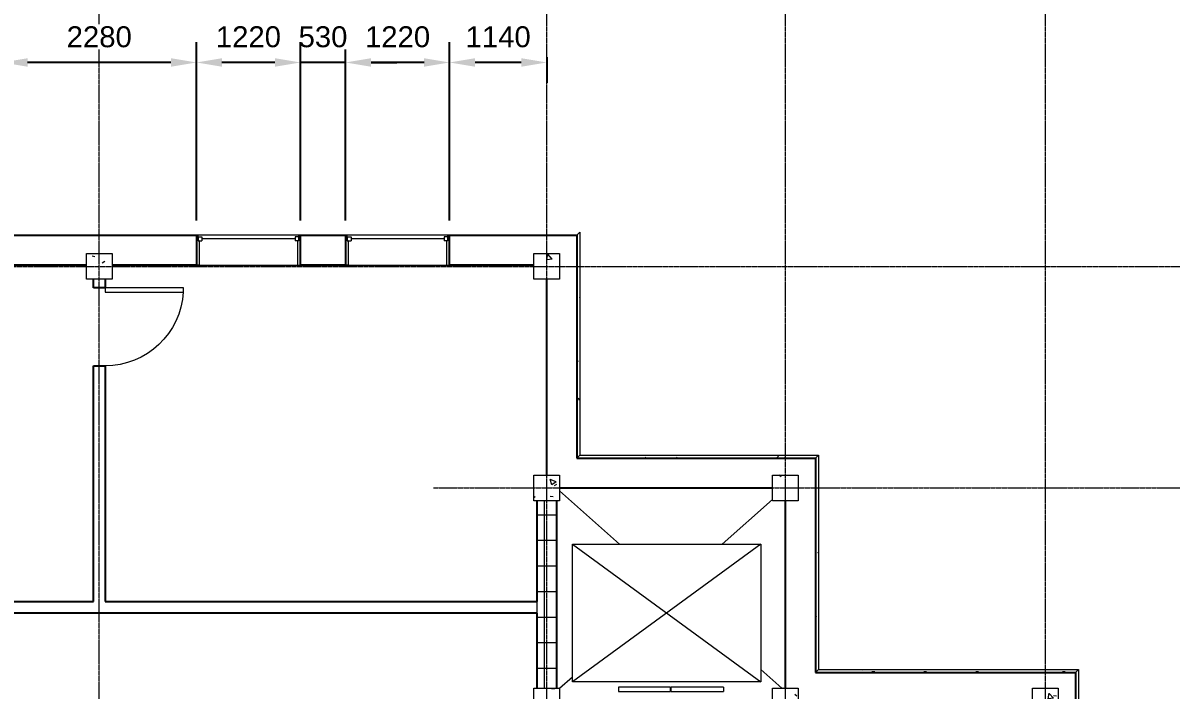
# Model space of a CAD drawing. Header units: millimetres. Extents: x 4481 to 58175, y 4067 to 32722.
# Drawn here: x 37556 to 51025, y 15341 to 23169 of the extents above; entities that cross this region are included whole.
import ezdxf

# ---------------------------------------------------------------- set-up
doc = ezdxf.new("R2010")
doc.units = ezdxf.units.MM
doc.linetypes.add('Grid Line', pattern=[22.225, 12.7, -3.175, 3.175, -3.175])
for name, color, linetype, lineweight in [('A-ANNO-DIMS', 10, 'Continuous', 9), ('A-DOOR', 31, 'Continuous', 9), ('A-GLAZ', 151, 'Continuous', 9), ('A-WALL', 113, 'Continuous', 9), ('A-WALL-PATT', 111, 'Continuous', 9), ('I-WALL', 2, 'Continuous', 9), ('Q-SPCQ', 91, 'Continuous', 9), ('S-COLS', 52, 'Continuous', 9), ('S-GRID', 1, 'Continuous', 9)]:
    doc.layers.add(name, color=color, linetype=linetype, lineweight=lineweight)
doc.styles.add('Arial', font='Arial.ttf', dxfattribs={"height": 245.883234})
doc.dimstyles.new('Diagonal_-_2_5mm_Arial', dxfattribs={"dimscale": 304.8, "dimtxt": 245.883234, "dimasz": 0.984252, "dimexe": 0.787402, "dimexo": 0.492126, "dimgap": 0.574147, "dimtad": 1, "dimdec": 0, "dimzin": 0, "dimdsep": 46, "dimtxsty": 'Arial', "dimcen": 0.09, "dimdle": 0.787402, "dimazin": 0, "dimtfac": 1, "dimtdec": 0, "dimtix": 1, "dimtmove": 0, "dimatfit": 3, "dimldrblk": 'BOXFILLED', "dimfxl": 1, "dimtvp": 1, "dimtfill": 1, "dimtolj": 1, "dimtzin": 0, "dimarcsym": 0})
pattern_1 = [(0, (-527.51, 0), (502.165, 203.2), [20.714, -355.91, 20.714, -355.91, -2008.66]), (0, (-527.51, 0), (502.165, 203.2), [-753.248, 20.714, -732.534, 20.714, -355.91, -878.789]), (0, (-527.51, 0), (502.165, 203.2), [-1883.12, 20.714, -230.368, 20.714, -606.992]), (109.631, (-339.2, 101.6), (-359.802, 602.307), [30.828, -529.68, -3549.89]), (109.631, (-339.2, 101.6), (-359.802, 602.307), [-560.51, 30.828, -529.68, -2989.382]), (109.631, (-339.2, 101.6), (-359.802, 602.307), [-1121.018, 30.828, -1090.19, -1868.364]), (109.631, (-339.2, 101.6), (-359.802, 602.307), [-2242.037, 30.828, -529.68, -1307.855]), (109.631, (-339.2, 101.6), (-359.802, 602.307), [-2802.546, 30.828, -342.845, -934.182]), (109.631, (-339.2, 101.6), (-359.802, 602.307), [-3176.22, 30.828, -903.354]), (250.369, (-276.43, 508), (-142.3562, -805.5062), [30.828, -529.68, -3549.89]), (250.369, (-276.43, 508), (-142.3562, -805.5062), [-560.51, 30.828, -529.68, -2989.382]), (250.369, (-276.43, 508), (-142.3562, -805.5062), [-1121.018, 30.828, -1090.19, -1868.364]), (250.369, (-276.43, 508), (-142.3562, -805.5062), [-2242.037, 30.828, -529.68, -1307.855]), (250.369, (-276.43, 508), (-142.3562, -805.5062), [-2802.546, 30.828, -342.845, -934.182]), (250.369, (-276.43, 508), (-142.3562, -805.5062), [-3176.22, 30.828, -903.354])]

# ---------------------------------------------------------------- blocks, each defined once
blk = doc.blocks.new('M_Concrete-Square-Column - 300 x 300mm-137764-1st Floor Dimensioned Plan')
at = {"layer": 'S-COLS'}
h = blk.add_hatch(dxfattribs=at)
h.set_pattern_fill('FP_1', color=256, style=0, pattern_type=2)
h.set_pattern_definition([(230, (352.4, 7114.2), (-728.737, 63.756), [76.2, -838.2]), (175, (352.4, 7114.2), (140.97, -764.23), [60.96, -670.56]), (280.451, (291.7, 7119.54), (-587.77, -700.47), [64.76, -712.36]), (226.184, (352.4, 6911), (-1084.32, 168.17), [114.3, -1257.3]), (276.636, (262.1, 6925), (-949.61, -989.71), [97.14, -1068.54]), (171.184, (352.4, 6911), (-949.62, -989.7), [91.44, -1005.84]), (201, (250.8, 6961.8), (-606.46, 409.06), [76.2, -838.2]), (146, (250.8, 6961.8), (-247.21, -736.75), [60.96, -670.56]), (251.451, (200.3, 6995.9), (-853.67, -327.685), [64.76, -712.36]), (217.5, (352.43, 7114.23), (-12.355, -338.22), [33.528, -628.904, 33.528, -647.192, -673.1]), (217.5, (352.43, 7114.23), (-12.355, -338.22), [-1343.152, 33.528, -639.572]), (187.5, (352.43, 7114.23), (-267.279, -400.722), [33.528, -354.584, 33.528, -613.664, -256.54]), (187.5, (352.43, 7114.23), (-267.279, -400.722), [-1035.304, 33.528, -223.012]), (147.5, (579, 7114.23), (-542.363, 22.915), [33.528, -220.472, 33.528, -758.952, -1051.56]), (147.5, (579, 7114.23), (-542.363, 22.915), [-1046.48, 33.53, -1018.03]), (137.5, (680.6, 7114.23), (-592.517, -101.707), [33.528, -296.672, 33.528, -492.76, -746.76]), (137.5, (680.6, 7114.23), (-592.517, -101.707), [-856.49, 33.53, -713.23])])
h.paths.add_polyline_path([(-4, 150), (-150, 150), (-150, -150), (150, -150), (150, 150)], flags=0)
for p, q in [((150, 150), (-150, 150)), ((-150, 150), (-150, -150)), ((150, -150), (150, 150)), ((-150, -150), (150, -150))]:
    blk.add_line(p, q, dxfattribs=at)
blk = doc.blocks.new('M_Concrete-Square-Column - 300 x 300mm-V2-1st Floor Dimensioned Plan')
at = {"layer": 'S-COLS'}
h = blk.add_hatch(dxfattribs=at)
h.set_pattern_fill('FP_3', color=256, style=0, pattern_type=2)
h.set_pattern_definition([(230, (3402.4, 9614.2), (-728.737, 63.756), [76.2, -838.2]), (175, (3402.4, 9614.2), (140.97, -764.23), [60.96, -670.56]), (280.451, (3341.7, 9619.54), (-587.77, -700.467), [64.76, -712.36]), (226.184, (3402.4, 9411), (-1084.32, 168.17), [114.3, -1257.3]), (276.636, (3312.1, 9425), (-949.61, -989.71), [97.14, -1068.54]), (171.184, (3402.4, 9411), (-949.62, -989.7), [91.44, -1005.84]), (201, (3300.8, 9461.8), (-606.458, 409.06), [76.2, -838.2]), (146, (3300.8, 9461.8), (-247.21, -736.753), [60.96, -670.56]), (251.451, (3250.3, 9495.9), (-853.67, -327.685), [64.76, -712.36]), (217.5, (3402.43, 9614.23), (-12.355, -338.22), [33.528, -628.904, 33.528, -647.192, -673.1]), (217.5, (3402.43, 9614.23), (-12.355, -338.22), [-1343.152, 33.528, -639.572]), (187.5, (3402.43, 9614.23), (-267.279, -400.722), [33.528, -354.584, 33.528, -613.664, -256.54]), (187.5, (3402.43, 9614.23), (-267.279, -400.722), [-1035.304, 33.528, -223.012]), (147.5, (3629, 9614.23), (-542.363, 22.915), [33.528, -220.472, 33.528, -758.952, -1051.56]), (147.5, (3629, 9614.23), (-542.363, 22.915), [-1046.48, 33.528, -1018.032]), (137.5, (3730.6, 9614.23), (-592.517, -101.707), [33.528, -296.672, 33.528, -492.76, -746.76]), (137.5, (3730.6, 9614.23), (-592.517, -101.707), [-856.49, 33.53, -713.23])])
h.paths.add_polyline_path([(150, 150), (-150, 150), (-150, -150), (150, -150)], flags=0)
for p, q in [((150, 150), (-150, 150)), ((-150, 150), (-150, -150)), ((150, -150), (150, 150)), ((-150, -150), (150, -150))]:
    blk.add_line(p, q, dxfattribs=at)
blk = doc.blocks.new('M_Concrete-Square-Column - 300 x 300mm-V3-1st Floor Dimensioned Plan')
at = {"layer": 'S-COLS'}
h = blk.add_hatch(dxfattribs=at)
h.set_pattern_fill('FP_4', color=256, style=0, pattern_type=2)
h.set_pattern_definition([(230, (3402.4, 7114.2), (-728.737, 63.756), [76.2, -838.2]), (175, (3402.4, 7114.2), (140.97, -764.23), [60.96, -670.56]), (280.451, (3341.7, 7119.54), (-587.77, -700.467), [64.76, -712.36]), (226.184, (3402.4, 6911), (-1084.32, 168.17), [114.3, -1257.3]), (276.636, (3312.1, 6925), (-949.61, -989.71), [97.14, -1068.54]), (171.184, (3402.4, 6911), (-949.62, -989.7), [91.44, -1005.84]), (201, (3300.8, 6961.8), (-606.46, 409.06), [76.2, -838.2]), (146, (3300.8, 6961.8), (-247.21, -736.75), [60.96, -670.56]), (251.451, (3250.3, 6995.9), (-853.67, -327.685), [64.76, -712.36]), (217.5, (3402.43, 7114.23), (-12.355, -338.22), [33.528, -628.904, 33.528, -647.192, -673.1]), (217.5, (3402.43, 7114.23), (-12.355, -338.22), [-1343.152, 33.528, -639.572]), (187.5, (3402.43, 7114.23), (-267.279, -400.722), [33.528, -354.584, 33.528, -613.664, -256.54]), (187.5, (3402.43, 7114.23), (-267.279, -400.722), [-1035.304, 33.528, -223.012]), (147.5, (3629, 7114.23), (-542.363, 22.915), [33.528, -220.472, 33.528, -758.952, -1051.56]), (147.5, (3629, 7114.23), (-542.363, 22.915), [-1046.48, 33.528, -1018.032]), (137.5, (3730.6, 7114.23), (-592.517, -101.707), [33.528, -296.672, 33.528, -492.76, -746.76]), (137.5, (3730.6, 7114.23), (-592.517, -101.707), [-856.49, 33.53, -713.23])])
h.paths.add_polyline_path([(150, 150), (-150, 150), (-150, -150), (150, -150), (150, -28)], flags=0)
for p, q in [((150, 150), (-150, 150)), ((-150, 150), (-150, -150)), ((150, -150), (150, 150)), ((-150, -150), (150, -150))]:
    blk.add_line(p, q, dxfattribs=at)
blk = doc.blocks.new('M_Concrete-Square-Column - 300 x 300mm-V5-1st Floor Dimensioned Plan')
at = {"layer": 'S-COLS'}
h = blk.add_hatch(dxfattribs=at)
h.set_pattern_fill('FP_6', color=256, style=0, pattern_type=2)
h.set_pattern_definition([(230, (6202.4, 12214.2), (-728.737, 63.756), [76.2, -838.2]), (175, (6202.4, 12214.2), (140.97, -764.228), [60.96, -670.56]), (280.451, (6141.7, 12219.54), (-587.77, -700.467), [64.76, -712.36]), (226.184, (6202.4, 12011), (-1084.316, 168.17), [114.3, -1257.3]), (276.636, (6112.1, 12025), (-949.61, -989.71), [97.14, -1068.54]), (171.184, (6202.4, 12011), (-949.62, -989.7), [91.44, -1005.84]), (201, (6100.8, 12061.8), (-606.458, 409.06), [76.2, -838.2]), (146, (6100.8, 12061.8), (-247.21, -736.753), [60.96, -670.56]), (251.451, (6050.3, 12095.9), (-853.67, -327.685), [64.76, -712.36]), (217.5, (6202.43, 12214.23), (-12.3547, -338.22), [33.528, -628.904, 33.528, -647.192, -673.1]), (217.5, (6202.43, 12214.23), (-12.3547, -338.22), [-1343.152, 33.528, -639.572]), (187.5, (6202.43, 12214.23), (-267.279, -400.722), [33.528, -354.584, 33.528, -870.204]), (187.5, (6202.43, 12214.23), (-267.279, -400.722), [-421.64, -613.664, 33.528, -223.012]), (147.5, (6429, 12214.23), (-542.3633, 22.9153), [33.528, -220.472, 33.528, -1810.512]), (147.5, (6429, 12214.23), (-542.3633, 22.9153), [-287.528, -758.952, 33.528, -1018.032]), (137.5, (6530.6, 12214.23), (-592.517, -101.707), [33.528, -296.672, 33.528, -492.76, -746.76]), (137.5, (6530.6, 12214.23), (-592.517, -101.707), [-856.488, 33.528, -713.232])])
h.paths.add_polyline_path([(150, 150), (-150, 150), (-150, -150), (150, -150)], flags=0)
for p, q in [((150, 150), (-150, 150)), ((-150, 150), (-150, -150)), ((150, -150), (150, 150)), ((-150, -150), (150, -150))]:
    blk.add_line(p, q, dxfattribs=at)
blk = doc.blocks.new('M_Concrete-Square-Column - 300 x 300mm-V6-1st Floor Dimensioned Plan')
at = {"layer": 'S-COLS'}
h = blk.add_hatch(dxfattribs=at)
h.set_pattern_fill('FP_7', color=256, style=0, pattern_type=2)
h.set_pattern_definition([(230, (6202.4, 9614.2), (-728.737, 63.756), [76.2, -838.2]), (175, (6202.4, 9614.2), (140.97, -764.23), [60.96, -670.56]), (280.451, (6141.7, 9619.54), (-587.77, -700.467), [64.76, -712.36]), (226.184, (6202.4, 9411), (-1084.316, 168.17), [114.3, -1257.3]), (276.636, (6112.1, 9425), (-949.61, -989.71), [97.14, -1068.54]), (171.184, (6202.4, 9411), (-949.62, -989.7), [91.44, -1005.84]), (201, (6100.8, 9461.8), (-606.458, 409.06), [76.2, -838.2]), (146, (6100.8, 9461.8), (-247.21, -736.753), [60.96, -670.56]), (251.451, (6050.3, 9495.9), (-853.67, -327.685), [64.76, -712.36]), (217.5, (6202.43, 9614.23), (-12.3547, -338.22), [33.528, -628.904, 33.528, -647.192, -673.1]), (217.5, (6202.43, 9614.23), (-12.3547, -338.22), [-1343.152, 33.528, -639.572]), (187.5, (6202.43, 9614.23), (-267.279, -400.722), [33.528, -354.584, 33.528, -613.664, -256.54]), (187.5, (6202.43, 9614.23), (-267.279, -400.722), [-1035.304, 33.528, -223.012]), (147.5, (6429, 9614.23), (-542.3633, 22.9153), [33.528, -220.472, 33.528, -758.952, -1051.56]), (147.5, (6429, 9614.23), (-542.3633, 22.9153), [-1046.48, 33.528, -1018.032]), (137.5, (6530.6, 9614.23), (-592.517, -101.707), [33.528, -296.672, 33.528, -492.76, -746.76]), (137.5, (6530.6, 9614.23), (-592.517, -101.707), [-856.488, 33.528, -713.232])])
h.paths.add_polyline_path([(150, 150), (-150, 150), (-150, -150), (150, -150)], flags=0)
for p, q in [((150, 150), (-150, 150)), ((-150, 150), (-150, -150)), ((150, -150), (150, 150)), ((-150, -150), (150, -150))]:
    blk.add_line(p, q, dxfattribs=at)
blk = doc.blocks.new('M_Concrete-Square-Column - 300 x 300mm-V7-1st Floor Dimensioned Plan')
at = {"layer": 'S-COLS'}
h = blk.add_hatch(dxfattribs=at)
h.set_pattern_fill('FP_8', color=256, style=0, pattern_type=2)
h.set_pattern_definition([(230, (6202.4, 7114.2), (-728.737, 63.756), [76.2, -838.2]), (175, (6202.4, 7114.2), (140.97, -764.23), [60.96, -670.56]), (280.451, (6141.7, 7119.54), (-587.77, -700.467), [64.76, -712.36]), (226.184, (6202.4, 6911), (-1084.32, 168.17), [114.3, -1257.3]), (276.636, (6112.1, 6925), (-949.61, -989.71), [97.14, -1068.54]), (171.184, (6202.4, 6911), (-949.62, -989.7), [91.44, -1005.84]), (201, (6100.8, 6961.8), (-606.458, 409.06), [76.2, -838.2]), (146, (6100.8, 6961.8), (-247.21, -736.75), [60.96, -670.56]), (251.451, (6050.3, 6995.9), (-853.67, -327.685), [64.76, -712.36]), (217.5, (6202.43, 7114.23), (-12.355, -338.22), [33.528, -628.904, 33.528, -647.192, -673.1]), (217.5, (6202.43, 7114.23), (-12.355, -338.22), [-1343.152, 33.528, -639.572]), (187.5, (6202.43, 7114.23), (-267.279, -400.722), [33.528, -354.584, 33.528, -613.664, -256.54]), (187.5, (6202.43, 7114.23), (-267.279, -400.722), [-1035.304, 33.528, -223.012]), (147.5, (6429, 7114.23), (-542.363, 22.915), [33.528, -220.472, 33.528, -758.952, -1051.56]), (147.5, (6429, 7114.23), (-542.363, 22.915), [-1046.48, 33.528, -1018.032]), (137.5, (6530.6, 7114.23), (-592.517, -101.707), [33.528, -296.672, 33.528, -492.76, -746.76]), (137.5, (6530.6, 7114.23), (-592.517, -101.707), [-856.49, 33.53, -713.23])])
h.paths.add_polyline_path([(150, 150), (-150, 150), (-150, -150), (150, -150)], flags=0)
for p, q in [((150, 150), (-150, 150)), ((-150, 150), (-150, -150)), ((150, -150), (150, 150)), ((-150, -150), (150, -150))]:
    blk.add_line(p, q, dxfattribs=at)
blk = doc.blocks.new('M_Concrete-Square-Column - 300 x 300mm-V10-1st Floor Dimensioned Plan')
at = {"layer": 'S-COLS'}
h = blk.add_hatch(dxfattribs=at)
h.set_pattern_fill('FP_11', color=256, style=0, pattern_type=2)
h.set_pattern_definition([(230, (11452.4, 12214.2), (-728.737, 63.756), [76.2, -838.2]), (175, (11452.4, 12214.2), (140.97, -764.228), [60.96, -670.56]), (280.451, (11391.7, 12219.54), (-587.77, -700.467), [64.76, -712.36]), (226.184, (11452.4, 12011), (-1084.316, 168.17), [114.3, -1257.3]), (276.636, (11362.1, 12025), (-949.61, -989.71), [97.14, -1068.54]), (171.184, (11452.4, 12011), (-949.62, -989.7), [91.44, -1005.84]), (201, (11350.8, 12061.8), (-606.458, 409.06), [76.2, -838.2]), (146, (11350.8, 12061.8), (-247.21, -736.753), [60.96, -670.56]), (251.451, (11300.3, 12095.9), (-853.668, -327.685), [64.76, -712.36]), (217.5, (11452.42, 12214.23), (-12.3547, -338.22), [33.528, -628.904, 33.528, -1320.292]), (217.5, (11452.42, 12214.23), (-12.3547, -338.22), [-695.96, -647.192, 33.528, -639.572]), (187.5, (11452.42, 12214.23), (-267.279, -400.722), [33.528, -354.584, 33.528, -870.204]), (187.5, (11452.42, 12214.23), (-267.279, -400.722), [-421.64, -613.664, 33.528, -223.012]), (147.5, (11679, 12214.23), (-542.3633, 22.9153), [33.528, -220.472, 33.528, -1810.512]), (147.5, (11679, 12214.23), (-542.3633, 22.9153), [-287.528, -758.952, 33.528, -1018.032]), (137.5, (11780.6, 12214.23), (-592.517, -101.707), [33.528, -296.672, 33.528, -492.76, -746.76]), (137.5, (11780.6, 12214.23), (-592.517, -101.707), [-856.488, 33.528, -713.232])])
h.paths.add_polyline_path([(150, 150), (-150, 150), (-150, -150), (150, -150)], flags=0)
for p, q in [((150, 150), (-150, 150)), ((-150, 150), (-150, -150)), ((150, -150), (150, 150)), ((-150, -150), (150, -150))]:
    blk.add_line(p, q, dxfattribs=at)
blk = doc.blocks.new('Basic Wall _ Exterior - Brick and CMU on MTL_ Stud - ___-142494-1st Floor Dimensioned Plan')
at = {"layer": 'A-WALL-PATT'}
h = blk.add_hatch(dxfattribs=at)
h.set_pattern_fill('FP_31', color=256, style=0, pattern_type=2)
h.set_pattern_definition(pattern_1)
h.paths.add_polyline_path([(-35, 1579), (0, 1579), (0, 7450), (-35, 7485), (-35, 2530)], flags=0)
h = blk.add_hatch(dxfattribs=at)
h.set_pattern_fill('FP_31', color=256, style=0, pattern_type=2)
h.set_pattern_definition(pattern_1)
h.paths.add_polyline_path([(-35, -23), (0, 12), (0, 664), (-35, 664), (-35, 12)], flags=0)
at = {"layer": 'A-WALL'}
for p, q in [((-35, 7485), (0, 7450)), ((-35, 7485), (-35, 1579)), ((0, 1579), (-35, 1579)), ((-35, 664), (0, 664)), ((-35, 664), (-35, -23)), ((0, 12), (-35, -23))]:
    blk.add_line(p, q, dxfattribs=at)
blk = doc.blocks.new('Basic Wall _ Exterior - Brick and CMU on MTL_ Stud - ___-142500-1st Floor Dimensioned Plan')
at = {"layer": 'A-WALL-PATT'}
h = blk.add_hatch(dxfattribs=at)
h.set_pattern_fill('FP_32', color=256, style=0, pattern_type=2)
h.set_pattern_definition([(0, (0, 5134.1), (812.8, 125.541), [33.528, -576.072, 33.528, -576.072, -3251.2]), (0, (0, 5134.1), (812.8, 125.541), [-1219.2, 33.528, -1185.672, 33.528, -576.072, -1422.4]), (0, (0, 5134.1), (812.8, 125.541), [-3048, 33.528, -372.872, 33.528, -982.472]), (133.061, (304.8, 5196.87), (-582.379, 372.113), [24.553, -421.863, -2827.3]), (133.061, (304.8, 5196.87), (-582.379, 372.113), [-446.416, 24.553, -421.863, -2380.886]), (133.061, (304.8, 5196.87), (-582.379, 372.113), [-892.83, 24.553, -868.28, -1488.053]), (133.061, (304.8, 5196.87), (-582.379, 372.113), [-1785.664, 24.553, -421.863, -1041.637]), (133.061, (304.8, 5196.87), (-582.379, 372.113), [-2232.08, 24.553, -273.06, -744.027]), (133.061, (304.8, 5196.87), (-582.379, 372.113), [-2529.69, 24.553, -719.474]), (226.939, (406.4, 5447.95), (-230.427, -497.657), [24.553, -421.863, -2827.3]), (226.939, (406.4, 5447.95), (-230.427, -497.657), [-446.416, 24.553, -421.863, -2380.886]), (226.939, (406.4, 5447.95), (-230.427, -497.657), [-892.83, 24.553, -868.28, -1488.053]), (226.939, (406.4, 5447.95), (-230.427, -497.657), [-1785.664, 24.553, -421.863, -1041.637]), (226.939, (406.4, 5447.95), (-230.427, -497.657), [-2232.08, 24.553, -273.06, -744.027]), (226.939, (406.4, 5447.95), (-230.427, -497.657), [-2529.69, 24.553, -719.474])])
h.paths.add_polyline_path([(3050, 7450.45), (3015.075, 7485.375), (-34.925, 7485.375), (0, 7450.45), (3015.075, 7450.45)], flags=0)
at = {"layer": 'A-WALL'}
for p, q in [((0, 7450.45), (-34.925, 7485.375)), ((3015.075, 7485.375), (-34.925, 7485.375)), ((3015.075, 7485.375), (3050, 7450.45))]:
    blk.add_line(p, q, dxfattribs=at)
blk = doc.blocks.new('Basic Wall _ Exterior - Brick and CMU on MTL_ Stud - ___-142506-1st Floor Dimensioned Plan')
at = {"layer": 'A-WALL-PATT'}
h = blk.add_hatch(dxfattribs=at)
h.set_pattern_fill('FP_33', color=256, style=0, pattern_type=2)
h.set_pattern_definition([(0, (1358.3, 0), (502.165, 203.2), [20.714, -355.91, 20.714, -355.91, -2008.661]), (0, (1358.3, 0), (502.165, 203.2), [-753.248, 20.714, -732.534, 20.714, -355.91, -878.789]), (0, (1358.3, 0), (502.165, 203.2), [-1883.12, 20.714, -230.368, 20.714, -606.992]), (109.631, (1546.6, 101.6), (-359.802, 602.307), [30.828, -529.68, -3549.89]), (109.631, (1546.6, 101.6), (-359.802, 602.307), [-560.509, 30.828, -529.681, -2989.382]), (109.631, (1546.6, 101.6), (-359.802, 602.307), [-1121.018, 30.828, -1090.19, -1868.364]), (109.631, (1546.6, 101.6), (-359.802, 602.307), [-2242.037, 30.828, -529.681, -1307.855]), (109.631, (1546.6, 101.6), (-359.802, 602.307), [-2802.546, 30.828, -342.845, -934.182]), (109.631, (1546.6, 101.6), (-359.802, 602.307), [-3176.22, 30.828, -903.354]), (250.369, (1609.38, 508), (-142.3562, -805.5062), [30.828, -529.68, -3549.89]), (250.369, (1609.38, 508), (-142.3562, -805.5062), [-560.51, 30.828, -529.68, -2989.382]), (250.369, (1609.38, 508), (-142.3562, -805.5062), [-1121.018, 30.828, -1090.19, -1868.364]), (250.369, (1609.38, 508), (-142.3562, -805.5062), [-2242.037, 30.828, -529.68, -1307.855]), (250.369, (1609.38, 508), (-142.3562, -805.5062), [-2802.546, 30.828, -342.845, -934.182]), (250.369, (1609.38, 508), (-142.3562, -805.5062), [-3176.22, 30.828, -903.354])])
h.paths.add_polyline_path([(3050, 7450.45), (3050, 9965.05), (3015.075, 9999.975), (3015.075, 7485.375)], flags=0)
at = {"layer": 'A-WALL'}
for p, q in [((3015.075, 9999.975), (3050, 9965.05)), ((3015.075, 9999.975), (3015.075, 7485.375)), ((3050, 7450.45), (3015.075, 7485.375))]:
    blk.add_line(p, q, dxfattribs=at)
blk = doc.blocks.new('Basic Wall _ Exterior - Brick and CMU on MTL_ Stud - ___-142512-1st Floor Dimensioned Plan')
at = {"layer": 'A-WALL-PATT'}
h = blk.add_hatch(dxfattribs=at)
h.set_pattern_fill('FP_34', color=256, style=0, pattern_type=2)
h.set_pattern_definition([(0, (0, 6688.87), (812.8, 125.541), [33.528, -576.072, 33.528, -576.072, -3251.2]), (0, (0, 6688.87), (812.8, 125.541), [-1219.2, 33.528, -1185.672, 33.528, -576.072, -1422.4]), (0, (0, 6688.87), (812.8, 125.541), [-3048, 33.528, -372.872, 33.528, -982.472]), (133.061, (304.8, 6751.64), (-582.3793, 372.113), [24.553, -421.863, -2827.302]), (133.061, (304.8, 6751.64), (-582.3793, 372.113), [-446.416, 24.553, -421.863, -2380.886]), (133.061, (304.8, 6751.64), (-582.3793, 372.113), [-892.832, 24.553, -868.28, -1488.053]), (133.061, (304.8, 6751.64), (-582.3793, 372.113), [-1785.664, 24.553, -421.863, -1041.637]), (133.061, (304.8, 6751.64), (-582.3793, 372.113), [-2232.08, 24.553, -273.058, -744.027]), (133.061, (304.8, 6751.64), (-582.3793, 372.113), [-2529.69, 24.553, -719.474]), (226.939, (406.4, 7002.72), (-230.4273, -497.657), [24.553, -421.863, -2827.302]), (226.939, (406.4, 7002.72), (-230.4273, -497.657), [-446.416, 24.553, -421.863, -2380.886]), (226.939, (406.4, 7002.72), (-230.4273, -497.657), [-892.832, 24.553, -868.28, -1488.053]), (226.939, (406.4, 7002.72), (-230.4273, -497.657), [-1785.664, 24.553, -421.863, -1041.637]), (226.939, (406.4, 7002.72), (-230.4273, -497.657), [-2232.08, 24.553, -273.058, -744.027]), (226.939, (406.4, 7002.72), (-230.4273, -497.657), [-2529.69, 24.553, -719.474])])
h.paths.add_polyline_path([(3460, 9965), (5850, 9965), (5815, 10000), (3015, 10000), (3050, 9965), (3402, 9965)], flags=0)
at = {"layer": 'A-WALL'}
for p, q in [((3050, 9965), (3015, 10000)), ((5815, 10000), (3015, 10000)), ((5815, 10000), (5850, 9965))]:
    blk.add_line(p, q, dxfattribs=at)
blk = doc.blocks.new('Basic Wall _ Exterior - Brick and CMU on MTL_ Stud - ___-142518-1st Floor Dimensioned Plan')
at = {"layer": 'A-WALL-PATT'}
h = blk.add_hatch(dxfattribs=at)
h.set_pattern_fill('FP_35', color=256, style=0, pattern_type=2)
h.set_pattern_definition([(0, (3089.52, 0), (502.165, 203.2), [20.714, -355.91, 20.714, -355.91, -2008.661]), (0, (3089.52, 0), (502.165, 203.2), [-753.248, 20.714, -732.534, 20.714, -355.91, -878.789]), (0, (3089.52, 0), (502.165, 203.2), [-1883.12, 20.714, -230.368, 20.714, -606.992]), (109.631, (3277.84, 101.6), (-359.802, 602.3071), [30.828, -529.68, -3549.89]), (109.631, (3277.84, 101.6), (-359.802, 602.3071), [-560.509, 30.828, -529.681, -2989.382]), (109.631, (3277.84, 101.6), (-359.802, 602.3071), [-1121.018, 30.828, -1090.19, -1868.364]), (109.631, (3277.84, 101.6), (-359.802, 602.3071), [-2242.037, 30.828, -529.681, -1307.855]), (109.631, (3277.84, 101.6), (-359.802, 602.3071), [-2802.546, 30.828, -342.845, -934.182]), (109.631, (3277.84, 101.6), (-359.802, 602.3071), [-3176.22, 30.828, -903.354]), (250.369, (3340.61, 508), (-142.3562, -805.5062), [30.828, -529.68, -3549.89]), (250.369, (3340.61, 508), (-142.3562, -805.5062), [-560.509, 30.828, -529.681, -2989.382]), (250.369, (3340.61, 508), (-142.3562, -805.5062), [-1121.018, 30.828, -1090.19, -1868.364]), (250.369, (3340.61, 508), (-142.3562, -805.5062), [-2242.037, 30.828, -529.681, -1307.855]), (250.369, (3340.61, 508), (-142.3562, -805.5062), [-2802.546, 30.828, -342.845, -934.182]), (250.369, (3340.61, 508), (-142.3562, -805.5062), [-3176.22, 30.828, -903.354])])
h.paths.add_polyline_path([(5850, 9965.05), (5850, 12579.35), (5815.075, 12614.275), (5815.075, 9999.975)], flags=0)
at = {"layer": 'A-WALL'}
for p, q in [((5815.075, 12614.275), (5850, 12579.35)), ((5815.075, 12614.275), (5815.075, 9999.975)), ((5850, 9965.05), (5815.075, 9999.975))]:
    blk.add_line(p, q, dxfattribs=at)
blk = doc.blocks.new('M_Single-Flush - 0915 x 2032mm-145493-1st Floor Dimensioned Plan')
at = {"layer": 'A-DOOR', "lineweight": 18}
for p, q in [((406, 69), (406, 985)), ((458, 985), (406, 985)), ((458, 69), (458, 985)), ((458, 69), (406, 69))]:
    blk.add_line(p, q, dxfattribs=at)
at = {"layer": 'A-DOOR'}
blk.add_arc((458, 69), 917, 93.1893, 180, dxfattribs=at)
blk = doc.blocks.new('M_Elevator-Electric - 1150kg-191145-1st Floor Dimensioned Plan')
at = {"layer": 'Q-SPCQ'}
for p, q in [((1112, 765), (-1097, -848)), ((-1097, 765), (1112, -848)), ((-1097, 765), (-1097, -848)), ((1112, 765), (-1097, 765)), ((1112, 765), (-1097, 765)), ((-1097, 765), (-1097, -848)), ((1112, -848), (1112, 765)), ((1112, -848), (1112, 765)), ((-1097, -848), (1112, -848)), ((-1097, -848), (1112, -848))]:
    blk.add_line(p, q, dxfattribs=at)
blk = doc.blocks.new('M_Elevator-Door-Center - 1220 x 2100mm-191982-1st Floor Dimensioned Plan')
at = {"layer": 'Q-SPCQ'}
for p, q in [((-715, 163), (-102, 163)), ((-715, 163), (-715, 112)), ((-102, 112), (-102, 163)), ((-96, 163), (517, 163)), ((-96, 112), (-96, 163)), ((517, 163), (517, 112)), ((-102, 112), (-715, 112)), ((517, 112), (-96, 112))]:
    blk.add_line(p, q, dxfattribs=at)
blk = doc.blocks.new('Casement 3x3 with Trim - 1220 x1220mm-148730-1st Floor Dimensioned Plan')
at = {"layer": 'A-GLAZ', "lineweight": 18}
for p, q in [((-610, 176.2125), (-590.95, 176.2125)), ((-590.95, 111.7625), (-590.95, 176.2125)), ((-590.95, 156.2125), (-590.95, 111.7625)), ((-590.95, 156.2125), (-546.5, 156.2125)), ((-546.5, 156.2125), (-546.5, 111.7625)), ((546.5, 156.2125), (546.5, 111.7625)), ((590.95, 156.2125), (546.5, 156.2125)), ((590.95, 111.7625), (590.95, 176.2125)), ((610, 176.2125), (590.95, 176.2125)), ((590.95, 156.2125), (590.95, 111.7625)), ((-590.95, 111.7625), (-546.5, 111.7625)), ((-590.95, 111.7625), (-578.25, 111.7625)), ((-578.25, -176.2125), (-578.25, 111.7625)), ((-546.5, 133.9875), (546.5, 133.9875)), ((590.95, 111.7625), (546.5, 111.7625)), ((578.25, 111.7625), (590.95, 111.7625)), ((578.25, 111.7625), (578.25, -176.2125)), ((-578.25, -176.2125), (-610, -176.2125)), ((578.25, -176.2125), (610, -176.2125))]:
    blk.add_line(p, q, dxfattribs=at)
blk = doc.blocks.new('DIMBLOCK14-1st Floor Dimensioned Plan')
at = {"layer": 'A-ANNO-DIMS', "color": 0, "lineweight": -2, "transparency": 16777216}
for p, q in [((42561, 20852), (42561, 22945)), ((43701, 22767), (43701, 22465)), ((43401, 22705), (42861, 22705))]:
    blk.add_line(p, q, dxfattribs=at)
at = {"layer": 'A-ANNO-DIMS', "color": 0, "transparency": 16777216}
for points in [[(42861, 22755), (42861, 22655), (42561, 22705)], [(43401, 22755), (43401, 22655), (43701, 22705)]]:
    blk.add_solid(points, dxfattribs=at)
at = {"layer": 'Defpoints', "color": 0, "transparency": 16777216}
for p in [(43701, 22917), (42561, 22705), (42561, 20702)]:
    blk.add_point(p, dxfattribs=at)
at = {"layer": 'A-ANNO-DIMS', "color": 0, "transparency": 16777216, "insert": (43131, 23005), "char_height": 245.9, "width": 904.62, "attachment_point": 5, "style": 'Arial', "bg_fill": 3, "box_fill_scale": 1.1, "bg_fill_color": 256, "bg_fill_true_color": 13158600, "bg_fill_transparency": 0}
blk.add_mtext('\\A1;1140', dxfattribs=at)
blk = doc.blocks.new('_BoxFilled')
at = {"color": 0, "linetype": 'ByBlock', "lineweight": -2}
blk.add_line((-0.5, 0), (-1, 0), dxfattribs=at)
at = {"color": 0, "linetype": 'ByBlock'}
blk.add_solid([(-0.5, 0.5), (0.5, 0.5), (-0.5, -0.5), (0.5, -0.5)], dxfattribs=at)
blk = doc.blocks.new('DIMBLOCK15-1st Floor Dimensioned Plan')
at = {"layer": 'A-ANNO-DIMS', "color": 0, "lineweight": -2, "transparency": 16777216}
for p, q in [((41341, 20852), (41341, 22945)), ((42561, 20852), (42561, 22945)), ((42261, 22705), (41641, 22705))]:
    blk.add_line(p, q, dxfattribs=at)
at = {"layer": 'A-ANNO-DIMS', "color": 0, "transparency": 16777216}
for points in [[(41641, 22755), (41641, 22655), (41341, 22705)], [(42261, 22755), (42261, 22655), (42561, 22705)]]:
    blk.add_solid(points, dxfattribs=at)
at = {"layer": 'Defpoints', "color": 0, "transparency": 16777216}
for p in [(41341, 22705), (41341, 20702), (42561, 20702)]:
    blk.add_point(p, dxfattribs=at)
at = {"layer": 'A-ANNO-DIMS', "color": 0, "transparency": 16777216, "insert": (41951, 23005), "char_height": 245.9, "width": 904.62, "attachment_point": 5, "style": 'Arial', "bg_fill": 3, "box_fill_scale": 1.1, "bg_fill_color": 256, "bg_fill_true_color": 13158600, "bg_fill_transparency": 0}
blk.add_mtext('\\A1;1220', dxfattribs=at)
blk = doc.blocks.new('DIMBLOCK16-1st Floor Dimensioned Plan')
at = {"layer": 'A-ANNO-DIMS', "color": 0, "lineweight": -2, "transparency": 16777216}
for p, q in [((40811, 20852), (40811, 22945)), ((41341, 20852), (41341, 22945)), ((40511, 22705), (40211, 22705)), ((41341, 22705), (40811, 22705)), ((41641, 22705), (41941, 22705))]:
    blk.add_line(p, q, dxfattribs=at)
at = {"layer": 'A-ANNO-DIMS', "color": 0, "transparency": 16777216}
for points in [[(40511, 22755), (40511, 22655), (40811, 22705)], [(41641, 22755), (41641, 22655), (41341, 22705)]]:
    blk.add_solid(points, dxfattribs=at)
at = {"layer": 'Defpoints', "color": 0, "transparency": 16777216}
for p in [(40811, 22705), (40811, 20702), (41341, 20702)]:
    blk.add_point(p, dxfattribs=at)
at = {"layer": 'A-ANNO-DIMS', "color": 0, "transparency": 16777216, "insert": (41076, 23005), "char_height": 245.9, "width": 678.46, "attachment_point": 5, "style": 'Arial', "bg_fill": 3, "box_fill_scale": 1.1, "bg_fill_color": 256, "bg_fill_true_color": 13158600, "bg_fill_transparency": 0}
blk.add_mtext('\\A1;530', dxfattribs=at)
blk = doc.blocks.new('DIMBLOCK17-1st Floor Dimensioned Plan')
at = {"layer": 'A-ANNO-DIMS', "color": 0, "lineweight": -2, "transparency": 16777216}
for p, q in [((39591, 20852), (39591, 22945)), ((40811, 20852), (40811, 22945)), ((40511, 22705), (39891, 22705))]:
    blk.add_line(p, q, dxfattribs=at)
at = {"layer": 'A-ANNO-DIMS', "color": 0, "transparency": 16777216}
for points in [[(39891, 22755), (39891, 22655), (39591, 22705)], [(40511, 22755), (40511, 22655), (40811, 22705)]]:
    blk.add_solid(points, dxfattribs=at)
at = {"layer": 'Defpoints', "color": 0, "transparency": 16777216}
for p in [(39591, 22705), (39591, 20702), (40811, 20702)]:
    blk.add_point(p, dxfattribs=at)
at = {"layer": 'A-ANNO-DIMS', "color": 0, "transparency": 16777216, "insert": (40201, 23005), "char_height": 245.9, "width": 904.62, "attachment_point": 5, "style": 'Arial', "bg_fill": 3, "box_fill_scale": 1.1, "bg_fill_color": 256, "bg_fill_true_color": 13158600, "bg_fill_transparency": 0}
blk.add_mtext('\\A1;1220', dxfattribs=at)
blk = doc.blocks.new('DIMBLOCK18-1st Floor Dimensioned Plan')
at = {"layer": 'A-ANNO-DIMS', "color": 0, "lineweight": -2, "transparency": 16777216}
for p, q in [((37311, 20852), (37311, 22945)), ((39591, 20852), (39591, 22945)), ((39291, 22705), (37611, 22705))]:
    blk.add_line(p, q, dxfattribs=at)
at = {"layer": 'A-ANNO-DIMS', "color": 0, "transparency": 16777216}
for points in [[(37611, 22755), (37611, 22655), (37311, 22705)], [(39291, 22755), (39291, 22655), (39591, 22705)]]:
    blk.add_solid(points, dxfattribs=at)
at = {"layer": 'Defpoints', "color": 0, "transparency": 16777216}
for p in [(37311, 22705), (37311, 20702), (39591, 20702)]:
    blk.add_point(p, dxfattribs=at)
at = {"layer": 'A-ANNO-DIMS', "color": 0, "transparency": 16777216, "insert": (38451, 23005), "char_height": 245.9, "width": 904.62, "attachment_point": 5, "style": 'Arial', "bg_fill": 3, "box_fill_scale": 1.1, "bg_fill_color": 256, "bg_fill_true_color": 13158600, "bg_fill_transparency": 0}
blk.add_mtext('\\A1;2280', dxfattribs=at)

msp = doc.modelspace()

# ---------------------------------------------------------------- hatches: boundary and pattern name
at = {"layer": 'A-WALL-PATT'}
h = msp.add_hatch(dxfattribs=at)
h.set_pattern_fill('FP_41', color=256, style=0, pattern_type=2)
h.set_pattern_definition([(0, (49973.3, 8098.07), (0, 300), []), (90, (49973.3, 8098.07), (-300, 2e-14), [])])
h.paths.add_polyline_path([(43588.5, 15362.3), (43588.5, 17562.3), (43813.5, 17562.3), (43813.5, 15362.3), (43804.3, 15362.3)], flags=0)

# ---------------------------------------------------------------- linework, layer by layer
at = {"lineweight": 9}
for p, q in [((43851, 17677.4), (44555.5, 17052)), ((46351, 17577.5), (45759.1, 17052)), ((44002.4, 15492.5), (43851, 15358.1)), ((46212.2, 15581.2), (46458.8, 15362.3))]:
    msp.add_line(p, q, dxfattribs=at)
at = {"layer": 'A-WALL', "lineweight": 25}
for p, q in [((37311, 20677.4), (39591, 20677.4)), ((39591, 20677.4), (39591, 20325)), ((40811, 20325), (40811, 20677.4)), ((40811, 20677.4), (41341, 20677.4)), ((41341, 20677.4), (41341, 20325)), ((42561, 20325), (42561, 20677.4)), ((42561, 20677.4), (44053.4, 20677.4)), ((44053.4, 20677.4), (44053.4, 18063.1)), ((38301, 20325), (37311, 20325)), ((39591, 20325), (38601, 20325)), ((41341, 20325), (40811, 20325)), ((43551, 20325), (42561, 20325)), ((43701, 17862.3), (43701, 20162.3)), ((44053.4, 18063.1), (46853.4, 18063.1)), ((46853.4, 18063.1), (46853.4, 15548.5)), ((46351, 17710.7), (43851, 17710.7)), ((43588.5, 16381.5), (43588.5, 17562.3)), ((43813.5, 17562.3), (43813.5, 15362.3)), ((46501, 15362.3), (46501, 17562.3)), ((43588.5, 15362.3), (43588.5, 16243)), ((46853.4, 15548.5), (49903.4, 15548.5)), ((49903.4, 15548.5), (49903.4, 9677.3))]:
    msp.add_line(p, q, dxfattribs=at)
at = {"layer": 'A-WALL'}
for p, q in [((40811, 20677.4), (39591, 20677.4)), ((42561, 20677.4), (41341, 20677.4)), ((39591, 20325), (40811, 20325)), ((41341, 20325), (42561, 20325)), ((43588.5, 16243), (43588.5, 16381.5))]:
    msp.add_line(p, q, dxfattribs=at)
at = {"layer": 'I-WALL', "lineweight": 25}
for p, q in [((38381.8, 20062.3), (38381.8, 20162.3)), ((38520.3, 20162.3), (38520.3, 20062.3)), ((38520.3, 20062.3), (38381.8, 20062.3)), ((38381.8, 16381.5), (38381.8, 19147.3)), ((38381.8, 19147.3), (38520.3, 19147.3)), ((38520.3, 19147.3), (38520.3, 16381.5)), ((33270.3, 16381.5), (38381.8, 16381.5)), ((38520.3, 16381.5), (43588.5, 16381.5)), ((43588.5, 16243), (33131.8, 16243))]:
    msp.add_line(p, q, dxfattribs=at)
at = {"layer": 'S-GRID', "linetype": 'Grid Line'}
for p, q in [((38451, 4066.9), (38451, 27379.7)), ((43701, 4066.9), (43701, 27379.7)), ((46501, 4066.9), (46501, 27379.7)), ((49551, 4066.9), (49551, 27379.7)), ((4480.5, 20312.3), (56874.6, 20312.3)), ((42373.3, 17712.3), (56874.6, 17712.3))]:
    msp.add_line(p, q, dxfattribs=at)

# ---------------------------------------------------------------- block references
at = {"layer": 'A-DOOR', "xscale": -1, "rotation": 270.0000000000001}
msp.add_blockref('M_Single-Flush - 0915 x 2032mm-145493-1st Floor Dimensioned Plan', (38451, 19604.8), dxfattribs=at)
at = {"layer": 'A-GLAZ', "xscale": -1}
for p in [(40201, 20501.2), (41951, 20501.2)]:
    msp.add_blockref('Casement 3x3 with Trim - 1220 x1220mm-148730-1st Floor Dimensioned Plan', p, dxfattribs=at)
at = {"layer": 'A-WALL', "xscale": -1}
for name in ['Basic Wall _ Exterior - Brick and CMU on MTL_ Stud - ___-142518-1st Floor Dimensioned Plan', 'Basic Wall _ Exterior - Brick and CMU on MTL_ Stud - ___-142512-1st Floor Dimensioned Plan', 'Basic Wall _ Exterior - Brick and CMU on MTL_ Stud - ___-142506-1st Floor Dimensioned Plan', 'Basic Wall _ Exterior - Brick and CMU on MTL_ Stud - ___-142500-1st Floor Dimensioned Plan', 'Basic Wall _ Exterior - Brick and CMU on MTL_ Stud - ___-142494-1st Floor Dimensioned Plan']:
    msp.add_blockref(name, (49903.4, 8098.1), dxfattribs=at)
at = {"layer": 'Q-SPCQ', "xscale": -1}
for name, p in [('M_Elevator-Electric - 1150kg-191145-1st Floor Dimensioned Plan', (45114.8, 16287.2)), ('M_Elevator-Door-Center - 1220 x 2100mm-191982-1st Floor Dimensioned Plan', (45058.1, 15212.3))]:
    msp.add_blockref(name, p, dxfattribs=at)
at = {"layer": 'S-COLS', "xscale": -1, "rotation": 180}
for name, p in [('M_Concrete-Square-Column - 300 x 300mm-V10-1st Floor Dimensioned Plan', (38451, 20312.3)), ('M_Concrete-Square-Column - 300 x 300mm-V5-1st Floor Dimensioned Plan', (43701, 20312.3)), ('M_Concrete-Square-Column - 300 x 300mm-V6-1st Floor Dimensioned Plan', (43701, 17712.3)), ('M_Concrete-Square-Column - 300 x 300mm-V2-1st Floor Dimensioned Plan', (46501, 17712.3)), ('M_Concrete-Square-Column - 300 x 300mm-V7-1st Floor Dimensioned Plan', (43701, 15212.3)), ('M_Concrete-Square-Column - 300 x 300mm-V3-1st Floor Dimensioned Plan', (46501, 15212.3)), ('M_Concrete-Square-Column - 300 x 300mm-137764-1st Floor Dimensioned Plan', (49551, 15212.3))]:
    msp.add_blockref(name, p, dxfattribs=at)

# ---------------------------------------------------------------- next in the draw order: dimensions: what is measured, and where the dimension line sits
at = {"layer": 'A-ANNO-DIMS'}
dim = msp.add_linear_dim(base=(42561, 22704.7), p1=(43701, 22916.8), p2=(42561, 20702.1), angle=180, dimstyle='Diagonal_-_2_5mm_Arial', override={"dimpost": '<>', "dimfxl": 2490.862726}, dxfattribs=at)
dim.commit()
dim.dimension.update_dxf_attribs({"geometry": 'DIMBLOCK14-1st Floor Dimensioned Plan', "text_midpoint": (43131, 23005.2)})

# ---------------------------------------------------------------- next in the draw order: dimensions: what is measured, and where the dimension line sits
dim = msp.add_linear_dim(base=(41341, 22704.7), p1=(42561, 20702.1), p2=(41341, 20702.1), angle=180, dimstyle='Diagonal_-_2_5mm_Arial', override={"dimpost": '<>', "dimfxl": 1220}, dxfattribs=at)
dim.commit()
dim.dimension.update_dxf_attribs({"geometry": 'DIMBLOCK15-1st Floor Dimensioned Plan', "text_midpoint": (41951, 23005.2)})

# ---------------------------------------------------------------- next in the draw order: dimensions: what is measured, and where the dimension line sits
dim = msp.add_linear_dim(base=(40811, 22704.7), p1=(41341, 20702.1), p2=(40811, 20702.1), angle=180, dimstyle='Diagonal_-_2_5mm_Arial', override={"dimpost": '<>', "dimfxl": 530}, dxfattribs=at)
dim.commit()
dim.dimension.update_dxf_attribs({"geometry": 'DIMBLOCK16-1st Floor Dimensioned Plan', "text_midpoint": (41076, 23005.3)})

# ---------------------------------------------------------------- next in the draw order: dimensions: what is measured, and where the dimension line sits
dim = msp.add_linear_dim(base=(39591, 22704.7), p1=(40811, 20702.1), p2=(39591, 20702.1), angle=180, dimstyle='Diagonal_-_2_5mm_Arial', override={"dimpost": '<>', "dimfxl": 1220}, dxfattribs=at)
dim.commit()
dim.dimension.update_dxf_attribs({"geometry": 'DIMBLOCK17-1st Floor Dimensioned Plan', "text_midpoint": (40201, 23005.2)})

# ---------------------------------------------------------------- next in the draw order: dimensions: what is measured, and where the dimension line sits
dim = msp.add_linear_dim(base=(37311, 22704.7), p1=(39591, 20702.1), p2=(37311, 20702.1), angle=180, dimstyle='Diagonal_-_2_5mm_Arial', override={"dimpost": '<>', "dimfxl": 2280}, dxfattribs=at)
dim.commit()
dim.dimension.update_dxf_attribs({"geometry": 'DIMBLOCK18-1st Floor Dimensioned Plan', "text_midpoint": (38451, 23005.2)})

doc.saveas('drawing.dxf')
